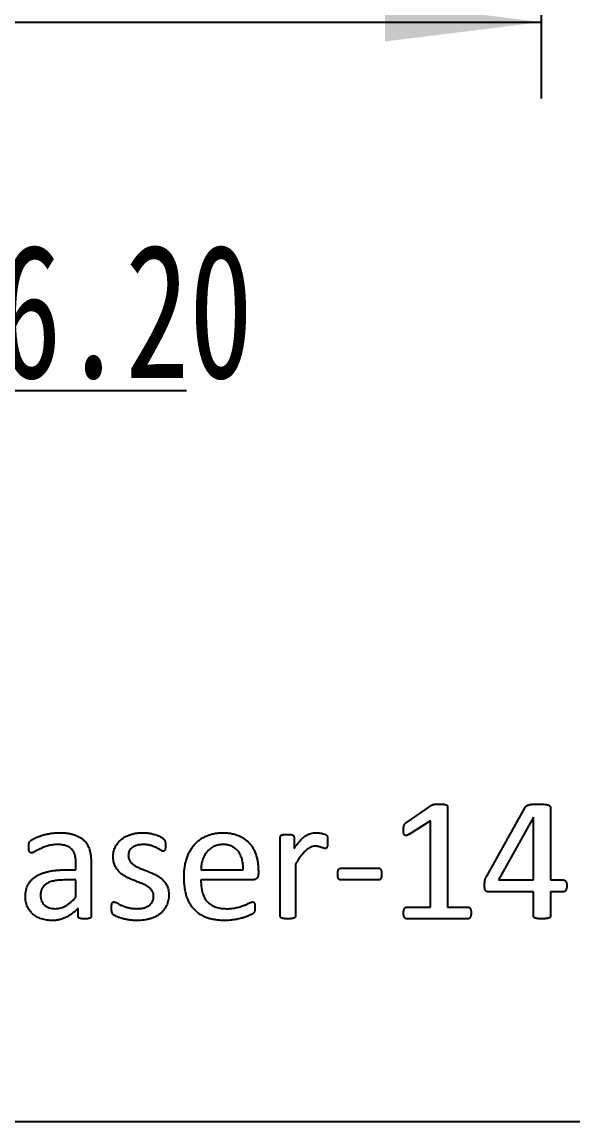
# Model space of a CAD drawing. Header units: millimetres. Extents: x 0 to 210, y 0 to 297.
# Drawn here: x 162.07 to 176.47, y 67.61 to 96.36 of the extents above; entities that cross this region are included whole.
import ezdxf

# ---------------------------------------------------------------- set-up
doc = ezdxf.new("R2010")
doc.units = ezdxf.units.MM
doc.layers.add('图纸格式', color=7, linetype='Continuous')
doc.styles.add('SLDTEXTSTYLE5', font='TXT', dxfattribs={"width": 0.7})
doc.dimstyles.new('SLDDIMSTYLE1', dxfattribs={"dimtxt": 3.5, "dimasz": 4.08, "dimexe": 0, "dimexo": 0.0625, "dimgap": 0.875, "dimtad": 2, "dimlfac": 5, "dimrnd": 1e-09, "dimzin": 12, "dimdsep": 46, "dimtxsty": 'SLDTEXTSTYLE5', "dimsah": 1, "dimcen": 0.09, "dimadec": 0, "dimazin": 3, "dimtfac": 1, "dimtmove": 0, "dimatfit": 0, "dimfxl": 0, "dimfrac": 2, "dimtolj": 1, "dimtzin": 12, "dimarcsym": 0})
doc.dimstyles.new('SLDDIMSTYLE4', dxfattribs={"dimtxt": 3.5, "dimasz": 4.08, "dimexe": 0, "dimexo": 0.0625, "dimgap": 0.875, "dimtad": 0, "dimtih": 1, "dimtoh": 1, "dimlfac": 5, "dimrnd": 1e-09, "dimzin": 4, "dimdsep": 46, "dimtxsty": 'SLDTEXTSTYLE5', "dimsah": 1, "dimcen": 0, "dimadec": 0, "dimazin": 1, "dimtfac": 1, "dimtofl": 0, "dimtmove": 0, "dimatfit": 3, "dimfxl": 0, "dimfrac": 2, "dimtolj": 1, "dimtzin": 12, "dimarcsym": 0})

# ---------------------------------------------------------------- blocks, each defined once
blk = doc.blocks.new('_D_13')
at = {"layer": '图纸格式'}
for p, q in [((175.634, 132.877), (175.634, 94.355)), ((155.634, 122.877), (155.634, 94.355)), ((155.634, 96.355), (175.634, 96.355))]:
    blk.add_line(p, q, dxfattribs=at)
for points in [[(155.634, 96.355), (159.714, 95.847), (159.714, 96.863)], [(175.634, 96.355), (171.554, 96.863), (171.554, 95.847)]]:
    blk.add_solid(points, dxfattribs=at)
at = {"layer": '图纸格式', "insert": (167.772, 100.867), "char_height": 3.5, "attachment_point": 1, "style": 'SLDTEXTSTYLE5'}
blk.add_mtext('100', dxfattribs=at)
blk = doc.blocks.new('SW_SYMBOL_HOLE_DEPTH')
at = {"layer": '图纸格式', "color": 0}
for p, q in [((0, 875), (800, 875)), ((400, 875), (400, 75)), ((100, 555), (400, 75)), ((700, 555), (400, 75))]:
    blk.add_line(p, q, dxfattribs=at)
blk = doc.blocks.new('_D_21')
at = {"layer": '图纸格式'}
for p, q in [((133.462, 100.049), (134.239, 98.627)), ((134.239, 98.627), (140.735, 86.729)), ((140.735, 86.729), (166.372, 86.729))]:
    blk.add_line(p, q, dxfattribs=at)
blk.add_solid([(134.239, 98.627), (135.748, 94.802), (136.64, 95.289)], dxfattribs=at)
at = {"layer": '图纸格式', "xscale": 0.004511737089201878, "yscale": 0.004511737089201878, "zscale": 0.004511737089201878}
blk.add_blockref('SW_SYMBOL_HOLE_DEPTH', (150.096, 81.549), dxfattribs=at)
at = {"layer": '图纸格式', "char_height": 3.5, "attachment_point": 1, "style": 'SLDTEXTSTYLE5'}
for s, insert in [('%%c', (142.322, 90.57)), ('16.20 X 56.20', (146.437, 90.555)), ('0.5', (153.994, 85.541))]:
    blk.add_mtext(s, dxfattribs=dict(at, insert=insert))

msp = doc.modelspace()

# ---------------------------------------------------------------- linework, layer by layer
at = {"color": 7, "linetype": 'Continuous', "lineweight": 25}
for p, q in [((172.10665128, 75.43112575), (172.78358142, 75.89091436)), ((173.18753363, 75.85506877), (173.18753363, 73.22869009)), ((174.21257959, 74.0365945), (175.23004282, 75.84817539)), ((175.8787101, 75.83921399), (175.8787101, 73.93457245)), ((172.74635716, 75.47869009), (172.17903179, 75.12574892)), ((172.74635716, 73.22869009), (172.74635716, 75.47869009)), ((175.4333976, 75.57450811), (174.52347113, 73.93457245)), ((175.43753363, 75.57450811), (175.4333976, 75.57450811)), ((175.43753363, 73.93457245), (175.43753363, 75.57450811)), ((168.81988657, 72.9908684), (168.81988657, 75.05474708)), ((169.17834245, 75.05474708), (169.17834245, 74.75419561)), ((163.19626525, 74.19927833), (163.48165128, 74.19927833)), ((163.48165128, 74.19927833), (163.48165128, 74.36334083)), ((163.8787101, 74.388157), (163.8787101, 72.98880039)), ((166.74635716, 74.19927833), (167.84929834, 74.19927833)), ((168.24635716, 74.17308347), (168.24635716, 74.10277097)), ((169.2169454, 74.34817539), (169.2169454, 72.9908684)), ((170.40467517, 74.24339597), (171.38491415, 74.24339597)), ((163.48165128, 73.93457245), (163.15973032, 73.93457245)), ((163.48165128, 73.49408531), (163.48165128, 73.93457245)), ((168.09952812, 73.93457245), (166.74635716, 73.93457245)), ((171.38491415, 73.93457245), (170.40467517, 73.93457245)), ((174.52347113, 73.93457245), (175.43753363, 73.93457245)), ((175.8787101, 73.93457245), (176.21855385, 73.93457245)), ((175.43753363, 73.62574892), (174.25945459, 73.62574892)), ((175.43753363, 72.99224708), (175.43753363, 73.62574892)), ((175.8787101, 73.62574892), (175.8787101, 72.99224708)), ((176.21855385, 73.62574892), (175.8787101, 73.62574892)), ((163.53473032, 72.98948972), (163.53473032, 73.19904855)), ((172.1231954, 73.22869009), (172.74635716, 73.22869009)), ((173.18753363, 73.22869009), (173.72314944, 73.22869009)), ((173.72039209, 72.91986656), (172.12526341, 72.91986656)), ((184.22367359, 67.61015093), (111.10997886, 67.61015093))]:
    msp.add_line(p, q, dxfattribs=at)
for points, knots in [([(172.78358142, 75.89091436), (172.78742053, 75.89334027), (172.79545253, 75.89841565), (172.81018269, 75.90402276), (172.82808358, 75.90846293), (172.84961168, 75.91342303), (172.87485916, 75.91797376), (172.90492449, 75.91830111), (172.9402659, 75.92038559), (172.96602061, 75.92004953), (172.98004282, 75.91986656)], [0, 0, 0, 0, 0.0676513355, 0.1415370648, 0.2338942264, 0.3429032026, 0.4714732299, 0.6156989461, 0.7907664089, 1, 1, 1, 1]), ([(172.98004282, 75.91986656), (172.9991273, 75.91963648), (173.03388491, 75.91921743), (173.08075904, 75.91555945), (173.11812752, 75.91155499), (173.14619697, 75.90407212), (173.16682898, 75.89491051), (173.17935596, 75.88248066), (173.18638032, 75.8690619), (173.18714857, 75.85974078), (173.18753363, 75.85506877)], [0, 0, 0, 0, 0.2428685794, 0.4423245156, 0.5987106719, 0.720065659, 0.8116413556, 0.8819698164, 0.9408399071, 1, 1, 1, 1]), ([(175.23004282, 75.84817539), (175.23484272, 75.85418101), (175.24512159, 75.86704193), (175.26739435, 75.88201076), (175.29571274, 75.89429898), (175.33092722, 75.90449948), (175.3737846, 75.91283342), (175.42574631, 75.91694785), (175.48690195, 75.91973747), (175.53104876, 75.9198215), (175.55472113, 75.91986656)], [0, 0, 0, 0, 0.0670113463, 0.1435034304, 0.231767735, 0.3368104222, 0.46388543, 0.6134568825, 0.7927281794, 1, 1, 1, 1]), ([(175.55472113, 75.91986656), (175.58070231, 75.91975663), (175.6292697, 75.91955113), (175.69633851, 75.91418727), (175.75241302, 75.90870776), (175.79703784, 75.9004251), (175.83219833, 75.89103733), (175.85694723, 75.87687678), (175.87577719, 75.86055078), (175.87777954, 75.84598381), (175.8787101, 75.83921399)], [0, 0, 0, 0, 0.2209360981, 0.4130024896, 0.5723222554, 0.6996148539, 0.7997917531, 0.878595507, 0.9435787473, 1, 1, 1, 1]), ([(172.04047481, 75.25120847), (172.04049171, 75.26385722), (172.04052279, 75.28712309), (172.04356935, 75.31930859), (172.04710246, 75.34622815), (172.05353221, 75.36844426), (172.06173153, 75.38709484), (172.07358615, 75.40292756), (172.08847373, 75.41774493), (172.10031376, 75.42646059), (172.10665128, 75.43112575)], [0, 0, 0, 0, 0.1879599626, 0.3457299854, 0.4805564649, 0.5908537309, 0.6886985454, 0.7816479791, 0.8831244093, 1, 1, 1, 1]), ([(162.24635716, 74.79762392), (162.24673724, 74.81577511), (162.24741377, 74.84808331), (162.25244691, 74.89307296), (162.26792155, 74.9312768), (162.29025147, 74.9583559), (162.31402746, 74.97988735), (162.33944484, 74.99558411), (162.36890041, 75.01421895), (162.41875234, 75.03802943), (162.48928886, 75.06914205), (162.58490713, 75.09988843), (162.69013189, 75.12826629), (162.80410823, 75.15042146), (162.92301801, 75.16753738), (163.00410793, 75.16909071), (163.04461084, 75.16986656)], [0, 0, 0, 0, 0.0563931712, 0.1003769527, 0.1397198296, 0.1823882609, 0.2081569167, 0.2390200086, 0.2748640689, 0.3163351025, 0.4102801003, 0.5140435354, 0.6277218741, 0.7484506847, 0.874355812, 1, 1, 1, 1]), ([(163.04461084, 75.16986656), (163.08115531, 75.16908779), (163.15160129, 75.16758657), (163.25316669, 75.15946112), (163.34587751, 75.14236926), (163.43057226, 75.12096117), (163.50701431, 75.09218675), (163.57639671, 75.0589648), (163.63783047, 75.01859194), (163.69126139, 74.97189201), (163.73809814, 74.91976543), (163.77763723, 74.86127616), (163.8100025, 74.79678264), (163.83562919, 74.72639281), (163.85429556, 74.65022089), (163.86923769, 74.56834394), (163.87714885, 74.48022539), (163.87817995, 74.41942073), (163.8787101, 74.388157)], [0, 0, 0, 0, 0.0829849862, 0.15996833, 0.2309831384, 0.2967785435, 0.3580175506, 0.4161095238, 0.4710896471, 0.5243347843, 0.5767973165, 0.6297529018, 0.6841108046, 0.7402226373, 0.7994351011, 0.8619582136, 0.929023522, 1, 1, 1, 1]), ([(164.45223951, 74.55084083), (164.45262874, 74.57110876), (164.45340296, 74.61142403), (164.46400641, 74.67109697), (164.47863546, 74.72970772), (164.50037408, 74.78647858), (164.52760268, 74.84124148), (164.56256956, 74.89212548), (164.60273547, 74.94015322), (164.64909543, 74.98446437), (164.70209557, 75.02443155), (164.7604939, 75.06105276), (164.82549343, 75.09283592), (164.8963799, 75.12052415), (164.97399103, 75.14225048), (165.05729659, 75.15922312), (165.14715159, 75.16761535), (165.20888955, 75.1690988), (165.24084245, 75.16986656)], [0, 0, 0, 0, 0.0540453228, 0.1075024178, 0.1613698505, 0.2151533665, 0.2694800235, 0.3242723609, 0.3795741191, 0.4364197911, 0.4950741581, 0.5565301599, 0.6201854163, 0.6879756766, 0.759439323, 0.8351211791, 0.9146658541, 1, 1, 1, 1]), ([(165.24084245, 75.16986656), (165.26960725, 75.16903147), (165.32736825, 75.16735457), (165.41258876, 75.15506984), (165.49373486, 75.13788232), (165.56731894, 75.1153446), (165.6322536, 75.09241327), (165.68579494, 75.06507433), (165.72868567, 75.03942615), (165.76103844, 75.01665325), (165.78320481, 74.99735928), (165.7970555, 74.98048581), (165.8047661, 74.96402587), (165.80915541, 74.94641009), (165.8135068, 74.92597173), (165.81673848, 74.90154714), (165.81987787, 74.8721479), (165.81988349, 74.85071486), (165.81988657, 74.83898421)], [0, 0, 0, 0, 0.11567817758, 0.23228698939, 0.34578408751, 0.44901913322, 0.54173675166, 0.62234719366, 0.69035530385, 0.74268590336, 0.78129942472, 0.80829646838, 0.82979656075, 0.85379437247, 0.88116857587, 0.91384967842, 0.95284851887, 1, 1, 1, 1]), ([(166.30518069, 74.01246767), (166.30577009, 74.05617476), (166.30692103, 74.14152264), (166.32186667, 74.26600504), (166.34199887, 74.38416128), (166.37362256, 74.49493138), (166.41255345, 74.59839682), (166.45973717, 74.69415716), (166.51393184, 74.78207584), (166.57649733, 74.86131225), (166.64649515, 74.93186334), (166.723264, 74.99433523), (166.80726522, 75.04772547), (166.89802673, 75.0917254), (166.99485854, 75.12739114), (167.09790312, 75.15153041), (167.20610824, 75.1674722), (167.2800755, 75.16905759), (167.31781856, 75.16986656)], [0, 0, 0, 0, 0.0754354862, 0.1473046475, 0.2162688163, 0.2822251943, 0.34590267, 0.4069527778, 0.4663052273, 0.523942804, 0.5809056873, 0.6376136647, 0.6945281484, 0.7523852457, 0.8115130734, 0.8723422395, 0.9348604508, 1, 1, 1, 1]), ([(167.31781856, 75.16986656), (167.35785972, 75.16909736), (167.43503673, 75.16761477), (167.54605027, 75.15189254), (167.64814998, 75.12797196), (167.74035505, 75.091918), (167.8246189, 75.0492029), (167.90044619, 74.99867094), (167.96914845, 74.94181013), (168.02896199, 74.87701326), (168.08242015, 74.80691065), (168.12727406, 74.7300179), (168.16559597, 74.64807167), (168.19455595, 74.5598509), (168.21804503, 74.46798095), (168.23455012, 74.37232927), (168.24424079, 74.27369916), (168.24564622, 74.20688257), (168.24635716, 74.17308347)], [0, 0, 0, 0, 0.077659023, 0.1496832512, 0.2171759299, 0.2806991553, 0.3413310647, 0.4002056352, 0.4571903021, 0.5139826947, 0.5709760858, 0.6279555174, 0.6864182245, 0.7462128576, 0.8078644908, 0.8703301056, 0.9344066321, 1, 1, 1, 1]), ([(168.81988657, 75.05474708), (168.82036693, 75.06027833), (168.82126813, 75.0706554), (168.82602538, 75.08627268), (168.83849895, 75.09915705), (168.85702938, 75.10991281), (168.88172043, 75.1188518), (168.91375392, 75.12292627), (168.95378935, 75.12570586), (168.98370936, 75.12573344), (169.00049319, 75.12574892)], [0, 0, 0, 0, 0.0772829389, 0.1449892055, 0.2219411668, 0.3194881072, 0.4417875585, 0.5841468939, 0.7667244077, 1, 1, 1, 1]), ([(169.00049319, 75.12574892), (169.01658976, 75.12573162), (169.04582444, 75.1257002), (169.0853688, 75.12280174), (169.11727989, 75.119134), (169.14130792, 75.11001413), (169.15870313, 75.0988046), (169.17047434, 75.08597684), (169.17737917, 75.07099423), (169.17801106, 75.06033651), (169.17834245, 75.05474708)], [0, 0, 0, 0, 0.2271962272, 0.4126349198, 0.5604310762, 0.678562844, 0.7721724521, 0.8503303303, 0.9215059574, 1, 1, 1, 1]), ([(169.17834245, 74.75419561), (169.19252973, 74.77445617), (169.21981774, 74.81342561), (169.2601339, 74.86901), (169.30015902, 74.91763961), (169.34951382, 74.97352273), (169.40846767, 75.03213757), (169.47917302, 75.08799056), (169.54718919, 75.12902668), (169.61566714, 75.15314934), (169.68298421, 75.16771265), (169.72813247, 75.16915313), (169.75049319, 75.16986656)], [0, 0, 0, 0, 0.1004618626, 0.1932297, 0.2787887278, 0.3561357754, 0.4960420431, 0.6157090158, 0.7215123213, 0.816872714, 0.9093019471, 1, 1, 1, 1]), ([(169.75049319, 75.16986656), (169.76129841, 75.16976597), (169.78409094, 75.16955378), (169.81996538, 75.16649554), (169.85891189, 75.16193615), (169.89914863, 75.15438056), (169.93836285, 75.1451809), (169.97311899, 75.13405584), (170.00194194, 75.12459859), (170.02152211, 75.11220678), (170.03419858, 75.10089867), (170.04161689, 75.08947851), (170.04698083, 75.07743252), (170.05008329, 75.0622045), (170.05318001, 75.04176652), (170.05371147, 75.01406068), (170.05572428, 74.97756653), (170.05537646, 74.95020339), (170.05518069, 74.93480222)], [0, 0, 0, 0, 0.0695103247, 0.1466251063, 0.2315389512, 0.321734066, 0.4099563261, 0.4904013224, 0.5568565065, 0.6040331533, 0.6385516149, 0.6652076076, 0.6910303938, 0.7229491632, 0.7647705254, 0.8239887472, 0.9009332346, 1, 1, 1, 1]), ([(172.17903179, 75.12574892), (172.16606954, 75.11929906), (172.14361781, 75.10812737), (172.11258011, 75.09637846), (172.08627094, 75.09606215), (172.06497163, 75.10772939), (172.05217841, 75.13105934), (172.04453955, 75.16247019), (172.04116683, 75.20358193), (172.04072186, 75.23420578), (172.04047481, 75.25120847)], [0, 0, 0, 0, 0.1623060313, 0.2811277607, 0.3686601833, 0.448143587, 0.5395254088, 0.6568891477, 0.8095010667, 1, 1, 1, 1]), ([(162.3228737, 74.6404548), (162.31707142, 74.64106889), (162.30573084, 74.64226913), (162.28940486, 74.64944877), (162.27657437, 74.66284034), (162.26400907, 74.67973358), (162.25585894, 74.70293574), (162.24944182, 74.73064861), (162.2475415, 74.76291231), (162.24676465, 74.78568093), (162.24635716, 74.79762392)], [0, 0, 0, 0, 0.0901816897, 0.17626040509, 0.26948588748, 0.37424635001, 0.50058309232, 0.64662355837, 0.81464099756, 1, 1, 1, 1]), ([(163.0025612, 74.86104303), (162.97957063, 74.86065019), (162.93465109, 74.85988265), (162.86893735, 74.85377265), (162.806718, 74.84276074), (162.73096759, 74.82270424), (162.64482559, 74.79341052), (162.55333975, 74.7534423), (162.47541133, 74.71411462), (162.41992663, 74.68279185), (162.38320395, 74.65971497), (162.35961966, 74.65017102), (162.3404081, 74.64190999), (162.32821655, 74.64089821), (162.3228737, 74.6404548)], [0, 0, 0, 0, 0.0952906216, 0.186181152, 0.2732482423, 0.3568766519, 0.5107924503, 0.6498672411, 0.7704149498, 0.872370113, 0.9141924531, 0.9495882467, 0.9779074446, 1, 1, 1, 1]), ([(163.48165128, 74.36334083), (163.48072144, 74.4018167), (163.47896507, 74.47449354), (163.46196986, 74.56176403), (163.44301984, 74.62402714), (163.4239551, 74.66533771), (163.40130741, 74.70277491), (163.37423522, 74.73627173), (163.34272305, 74.76513947), (163.30805897, 74.79137902), (163.26824466, 74.81235049), (163.22474471, 74.83054653), (163.17632525, 74.8441161), (163.1231504, 74.85473809), (163.06446477, 74.85969448), (163.02370672, 74.86058238), (163.0025612, 74.86104303)], [0, 0, 0, 0, 0.1442134007, 0.2724038063, 0.3321271679, 0.3880772119, 0.4426480527, 0.4959784851, 0.5490573574, 0.6026936498, 0.6586436939, 0.7174132274, 0.7793610883, 0.8470064668, 0.9206260509, 1, 1, 1, 1]), ([(165.24635716, 74.86104303), (165.21525933, 74.86006001), (165.15629093, 74.85819599), (165.07398911, 74.84249596), (165.00385858, 74.81761176), (164.94715776, 74.78275922), (164.90333443, 74.73920389), (164.87219742, 74.68837448), (164.85272487, 74.63146618), (164.85044965, 74.59166259), (164.84929834, 74.57152097)], [0, 0, 0, 0, 0.16856715156, 0.31964085167, 0.45254517281, 0.5701358717, 0.67766417698, 0.78455484248, 0.89097937039, 1, 1, 1, 1]), ([(165.75853547, 74.68457245), (165.74959328, 74.68637017), (165.72706897, 74.69089842), (165.69375952, 74.71616758), (165.64812085, 74.74409655), (165.59048293, 74.77502898), (165.52140968, 74.80600621), (165.44114071, 74.83517642), (165.34820568, 74.85816959), (165.28144213, 74.86005318), (165.24635716, 74.86104303)], [0, 0, 0, 0, 0.049290785, 0.1241575461, 0.2233517512, 0.3428905603, 0.4804481729, 0.6363849268, 0.8089163557, 1, 1, 1, 1]), ([(165.81988657, 74.83898421), (165.81982708, 74.82634159), (165.81971657, 74.802858), (165.81711711, 74.77033622), (165.81238226, 74.74305261), (165.80601542, 74.72101937), (165.79695863, 74.70384035), (165.78505093, 74.69275239), (165.77206051, 74.6858204), (165.7629754, 74.68498212), (165.75853547, 74.68457245)], [0, 0, 0, 0, 0.2080106405, 0.3863782933, 0.5362090303, 0.662984213, 0.7628872753, 0.8511646361, 0.927263575, 1, 1, 1, 1]), ([(167.31368253, 74.86104303), (167.29135356, 74.86041265), (167.24782227, 74.85918368), (167.18481635, 74.84873741), (167.12601675, 74.83132962), (167.07162731, 74.80730351), (167.02187624, 74.77694742), (166.97524762, 74.74362414), (166.93386788, 74.70446304), (166.89639932, 74.66156941), (166.86319129, 74.61441013), (166.83431466, 74.56329189), (166.80942532, 74.50829849), (166.78111234, 74.43043066), (166.75579886, 74.32709103), (166.74952613, 74.24217684), (166.74635716, 74.19927833)], [0, 0, 0, 0, 0.0688725322, 0.1342699807, 0.1964150959, 0.2576842815, 0.31715024, 0.3760085416, 0.4342053481, 0.4925057385, 0.5515261257, 0.6118608591, 0.6734206836, 0.737576197, 0.8674239144, 1, 1, 1, 1]), ([(167.84929834, 74.19927833), (167.84935595, 74.22432868), (167.84946812, 74.27310406), (167.84485412, 74.34432897), (167.83492438, 74.41151768), (167.82178648, 74.47467093), (167.80278771, 74.53346205), (167.77939727, 74.58789013), (167.75176956, 74.638499), (167.72006758, 74.68481904), (167.6842437, 74.72675968), (167.6432679, 74.76240212), (167.59867346, 74.7934743), (167.54952976, 74.81796239), (167.49642736, 74.83766807), (167.43922168, 74.85105615), (167.37782037, 74.85963574), (167.33554228, 74.86056339), (167.31368253, 74.86104303)], [0, 0, 0, 0, 0.0773780166, 0.1506622716, 0.2202321916, 0.2870646895, 0.3496975328, 0.4107496359, 0.4698388345, 0.5275299891, 0.5838912787, 0.6397180705, 0.6948500373, 0.7513586536, 0.8088529467, 0.8694577149, 0.932503531, 1, 1, 1, 1]), ([(169.72567701, 74.81692539), (169.70624172, 74.81566555), (169.66701627, 74.81312287), (169.6088048, 74.79389148), (169.55012034, 74.76107203), (169.48990722, 74.71272944), (169.42667415, 74.64793203), (169.37390793, 74.58209789), (169.3293449, 74.52066623), (169.29382327, 74.46741672), (169.25582545, 74.40956333), (169.23021311, 74.36912385), (169.2169454, 74.34817539)], [0, 0, 0, 0, 0.0809335826, 0.1633448848, 0.2529535741, 0.3600839835, 0.4840530961, 0.6297843139, 0.7114179489, 0.8004306105, 0.8966190156, 1, 1, 1, 1]), ([(169.99727628, 74.75695296), (169.9903333, 74.75763087), (169.97475492, 74.75915192), (169.9503919, 74.76763611), (169.9224237, 74.77842735), (169.89026208, 74.78818126), (169.8547266, 74.79930998), (169.81498079, 74.8074672), (169.77176776, 74.81642019), (169.74135642, 74.81675353), (169.72567701, 74.81692539)], [0, 0, 0, 0, 0.0746337228, 0.1674602908, 0.2751189128, 0.396778869, 0.5278700413, 0.6744447998, 0.8321510925, 1, 1, 1, 1]), ([(170.05518069, 74.93480222), (170.05508256, 74.91940364), (170.05490376, 74.89134705), (170.05287342, 74.85315965), (170.04983461, 74.82243167), (170.04464325, 74.7984055), (170.03698349, 74.78029443), (170.0272299, 74.76688518), (170.01346448, 74.75823968), (170.00292267, 74.75740176), (169.99727628, 74.75695296)], [0, 0, 0, 0, 0.2257333133, 0.4112915658, 0.5604717992, 0.6781381815, 0.7701496367, 0.846969611, 0.918034076, 1, 1, 1, 1]), ([(165.51106304, 73.51614414), (165.51061696, 73.53021344), (165.50974426, 73.55773817), (165.50053279, 73.59707144), (165.48601442, 73.63304044), (165.4581088, 73.6762065), (165.41200129, 73.72483306), (165.34333043, 73.77392437), (165.26364177, 73.81695877), (165.17459869, 73.8543303), (165.07978367, 73.89093992), (164.98184913, 73.92845358), (164.88402706, 73.97072525), (164.78747573, 74.01585894), (164.6975291, 74.07163136), (164.61633917, 74.13776469), (164.54730637, 74.217523), (164.50309333, 74.29536794), (164.47609674, 74.3644974), (164.46296123, 74.4225937), (164.45346128, 74.4850418), (164.45265411, 74.52851234), (164.45223951, 74.55084083)], [0, 0, 0, 0, 0.0264307386, 0.0517082189, 0.0755548677, 0.0990659928, 0.1480165776, 0.2005943851, 0.2572882693, 0.3180916823, 0.3821630387, 0.4485626736, 0.515383274, 0.5826763964, 0.6489012506, 0.7140030012, 0.7790012971, 0.8461971208, 0.8813676026, 0.9182808052, 0.9580252198, 1, 1, 1, 1]), ([(164.84929834, 74.57152097), (164.84973301, 74.55699377), (164.85057696, 74.52878801), (164.85979256, 74.48851908), (164.87454314, 74.45179707), (164.90155259, 74.4073315), (164.94870467, 74.35881311), (165.01691558, 74.30887058), (165.09686409, 74.26503854), (165.18644289, 74.22713274), (165.28149987, 74.19005478), (165.37917078, 74.15194828), (165.4773253, 74.11113205), (165.57312458, 74.06476533), (165.66483974, 74.01280813), (165.74507156, 73.94705571), (165.81355815, 73.86969739), (165.85740405, 73.79387293), (165.88390245, 73.72673195), (165.89857973, 73.67079575), (165.90658334, 73.61012985), (165.90759926, 73.56809705), (165.90812187, 73.54647502)], [0, 0, 0, 0, 0.0274294242, 0.0532564471, 0.0776240526, 0.101991658, 0.1511857175, 0.2042834606, 0.261469367, 0.3231472243, 0.3881007046, 0.4544261979, 0.5214088441, 0.589036675, 0.6556575557, 0.7201954998, 0.7842474551, 0.8500542647, 0.884589146, 0.9205278427, 0.959118838, 1, 1, 1, 1]), ([(162.15812187, 73.50856142), (162.15873954, 73.53689022), (162.15994269, 73.59207094), (162.17436176, 73.67162607), (162.19618926, 73.74567055), (162.22740941, 73.8140162), (162.2679731, 73.87596569), (162.31507353, 73.93344078), (162.37082901, 73.98446291), (162.4339971, 74.03020865), (162.50514908, 74.07022809), (162.58333056, 74.1052096), (162.66932864, 74.1340788), (162.76214438, 74.15814266), (162.86220536, 74.17623047), (162.96820833, 74.19033521), (163.08035578, 74.19754318), (163.15696445, 74.19869), (163.19626525, 74.19927833)], [0, 0, 0, 0, 0.06032764666, 0.11751018532, 0.17175277452, 0.22458104126, 0.27703318776, 0.32921928754, 0.38260564269, 0.43767590809, 0.49515774067, 0.55633861975, 0.62001063091, 0.68833175129, 0.76058622447, 0.8366622498, 0.91620654985, 1, 1, 1, 1]), ([(170.31988657, 74.09036289), (170.32007649, 74.1034785), (170.32042749, 74.12771794), (170.32472385, 74.16090431), (170.33022999, 74.1880284), (170.33917663, 74.20917408), (170.35176386, 74.22469922), (170.36688068, 74.23585481), (170.38512058, 74.24237478), (170.39795853, 74.24304521), (170.40467517, 74.24339597)], [0, 0, 0, 0, 0.1986170814, 0.3670715333, 0.5064532535, 0.6171246146, 0.7112129953, 0.805943625, 0.8984724217, 1, 1, 1, 1]), ([(171.38491415, 74.24339597), (171.39094263, 74.24326928), (171.40260077, 74.24302428), (171.41899993, 74.23711823), (171.43423493, 74.22696012), (171.44514608, 74.2095361), (171.4551599, 74.18789179), (171.4613819, 74.16045373), (171.46666394, 74.12755919), (171.46684605, 74.10349187), (171.4669454, 74.09036289)], [0, 0, 0, 0, 0.0921174355, 0.1781404643, 0.2643808148, 0.3682760036, 0.488434383, 0.6306603483, 0.7985211727, 1, 1, 1, 1]), ([(163.15973032, 73.93457245), (163.13466917, 73.93447039), (163.08631739, 73.93427349), (163.01642774, 73.92819689), (162.95143766, 73.92041964), (162.89162028, 73.90859806), (162.83663882, 73.89436457), (162.786772, 73.87643527), (162.74157902, 73.85519761), (162.70175026, 73.8301335), (162.66582718, 73.80332501), (162.63557187, 73.77302017), (162.61040734, 73.73992286), (162.58945489, 73.70499565), (162.57417132, 73.66673726), (162.56343448, 73.62621294), (162.5560405, 73.58281583), (162.5554735, 73.55294146), (162.55518069, 73.53751362)], [0, 0, 0, 0, 0.0918881421, 0.177284501, 0.2571571422, 0.3318735338, 0.4007725647, 0.4652946931, 0.525992938, 0.5835306828, 0.6376452103, 0.6900930437, 0.7399934278, 0.7898653299, 0.8390125928, 0.8905379992, 0.9434712213, 1, 1, 1, 1]), ([(167.36055753, 72.87574892), (167.31847894, 72.87675345), (167.23686796, 72.87870173), (167.11819711, 72.89149593), (167.00782471, 72.91448141), (166.90485375, 72.94486097), (166.81065124, 72.98617397), (166.72359366, 73.03504451), (166.64471972, 73.09347426), (166.57300301, 73.1598748), (166.50986134, 73.23569503), (166.45535676, 73.32066922), (166.40809174, 73.41401489), (166.37056326, 73.51688618), (166.34069764, 73.62826443), (166.3208903, 73.74881901), (166.30711506, 73.87772898), (166.30583772, 73.96670212), (166.30518069, 74.01246767)], [0, 0, 0, 0, 0.0711392015, 0.1379737369, 0.2014346852, 0.2615247512, 0.3191117718, 0.374954756, 0.42996192, 0.4846568416, 0.5398146766, 0.5962744025, 0.6549927743, 0.7163255804, 0.7810589697, 0.8496473587, 0.9226623815, 1, 1, 1, 1]), ([(166.74635716, 73.93457245), (166.74663617, 73.90651862), (166.7471791, 73.85192884), (166.75481602, 73.77216398), (166.76437451, 73.69648435), (166.77972154, 73.6252981), (166.79918856, 73.55846339), (166.82586957, 73.49711826), (166.85667143, 73.43977633), (166.89416248, 73.38806968), (166.93718053, 73.34095989), (166.98717919, 73.30074859), (167.04234058, 73.26484731), (167.10402498, 73.23500257), (167.17298006, 73.21259941), (167.24844834, 73.19601674), (167.33090758, 73.18656934), (167.38810706, 73.18525441), (167.4177726, 73.18457245)], [0, 0, 0, 0, 0.0726862798, 0.1414398026, 0.2075631469, 0.2702946731, 0.3300250936, 0.3876639343, 0.4433748831, 0.4984196083, 0.5527899469, 0.6082328076, 0.6642390714, 0.7231110496, 0.7852659374, 0.8517424272, 0.9231087297, 1, 1, 1, 1]), ([(168.24635716, 74.10277097), (168.24587429, 74.08872398), (168.24496988, 74.06241412), (168.23722047, 74.02576607), (168.22230966, 73.99602588), (168.202813, 73.97227833), (168.17871119, 73.95663638), (168.15428684, 73.94295779), (168.12717233, 73.93660395), (168.10873811, 73.93524926), (168.09952812, 73.93457245)], [0, 0, 0, 0, 0.1669474989, 0.3126907189, 0.4409304696, 0.5591222451, 0.6727782306, 0.7802622941, 0.890216001, 1, 1, 1, 1]), ([(170.40467517, 73.93457245), (170.39791707, 73.93483191), (170.38491753, 73.935331), (170.36729283, 73.94310428), (170.35128877, 73.95316318), (170.33926914, 73.96966169), (170.33021236, 73.99129819), (170.32480641, 74.01893192), (170.32038121, 74.05253942), (170.32006114, 74.07701436), (170.31988657, 74.09036289)], [0, 0, 0, 0, 0.1003212147, 0.1929726865, 0.2845960935, 0.3802654971, 0.4927705872, 0.6338511476, 0.8003040024, 1, 1, 1, 1]), ([(171.4669454, 74.09036289), (171.46677798, 74.07677819), (171.46647057, 74.05183353), (171.46197408, 74.01784047), (171.45695984, 73.98984967), (171.44431758, 73.96391738), (171.42195257, 73.93870564), (171.39726554, 73.93595076), (171.38491415, 73.93457245)], [0, 0, 0, 0, 0.2061807833, 0.3785955896, 0.5217915118, 0.6342613763, 0.8170139559, 1, 1, 1, 1]), ([(174.15812187, 73.79394745), (174.15833258, 73.80704232), (174.15873195, 73.83186086), (174.15960132, 73.86757574), (174.16340669, 73.89971941), (174.16747844, 73.92956127), (174.17655841, 73.95640141), (174.18609358, 73.98287854), (174.19922073, 74.00904532), (174.20800735, 74.02716545), (174.21257959, 74.0365945)], [0, 0, 0, 0, 0.1557946244, 0.2952754958, 0.4244427336, 0.5408043352, 0.6523153856, 0.7604259063, 0.8753343436, 1, 1, 1, 1]), ([(176.21855385, 73.93457245), (176.22484139, 73.93428444), (176.23745047, 73.93370689), (176.25480588, 73.92559936), (176.26999241, 73.91313823), (176.28306607, 73.89619043), (176.29442436, 73.87443657), (176.30130669, 73.8471218), (176.30637287, 73.8152769), (176.30664447, 73.79236529), (176.30678915, 73.78016068)], [0, 0, 0, 0, 0.0946283813, 0.1897682712, 0.283882364, 0.3905083416, 0.5120257558, 0.6531754062, 0.8152527015, 1, 1, 1, 1]), ([(174.25945459, 73.62574892), (174.25140494, 73.62594425), (174.2365052, 73.6263058), (174.21533381, 73.63070088), (174.19790735, 73.64145794), (174.1817306, 73.6563975), (174.16949065, 73.67920576), (174.16238522, 73.70991869), (174.15874958, 73.74881776), (174.15834571, 73.77785413), (174.15812187, 73.79394745)], [0, 0, 0, 0, 0.1063724096, 0.1968931419, 0.2811997673, 0.3734832385, 0.4848865246, 0.616623817, 0.7875149955, 1, 1, 1, 1]), ([(176.30678915, 73.78016068), (176.30618145, 73.75862082), (176.30508149, 73.71963307), (176.28941752, 73.675336), (176.27204747, 73.64903782), (176.25667457, 73.63548372), (176.23834135, 73.62729624), (176.22530037, 73.62627647), (176.21855385, 73.62574892)], [0, 0, 0, 0, 0.3261094353, 0.5902673353, 0.7007462775, 0.8023028095, 0.8977248987, 1, 1, 1, 1]), ([(162.87779098, 72.87574892), (162.8511113, 72.87623995), (162.79876843, 72.87720331), (162.72232673, 72.88587755), (162.64960117, 72.89854677), (162.58139658, 72.91727883), (162.51730221, 72.94061025), (162.45834176, 72.96955971), (162.40388818, 73.00276808), (162.35468782, 73.04094755), (162.31021674, 73.08368782), (162.27165004, 73.13174214), (162.23752551, 73.18382743), (162.20855003, 73.24030055), (162.18542308, 73.30148175), (162.17011836, 73.36710673), (162.16008862, 73.43656388), (162.15878822, 73.48416819), (162.15812187, 73.50856142)], [0, 0, 0, 0, 0.0738946767, 0.1449739955, 0.2129072946, 0.2782370905, 0.3406802187, 0.4016121373, 0.4599198932, 0.517097533, 0.5738268255, 0.6304022974, 0.6874379866, 0.7460922792, 0.8059267193, 0.8681552769, 0.9324406293, 1, 1, 1, 1]), ([(162.55518069, 73.53751362), (162.55617781, 73.51186103), (162.55809612, 73.46250939), (162.57830522, 73.3926747), (162.61004234, 73.33071994), (162.65531449, 73.27817456), (162.71166982, 73.2354156), (162.77955232, 73.20600957), (162.85684649, 73.18773872), (162.91168659, 73.18566355), (162.94052076, 73.18457245)], [0, 0, 0, 0, 0.1299336864, 0.2499723987, 0.3658272847, 0.4808626479, 0.5991708069, 0.7219010532, 0.8537793557, 1, 1, 1, 1]), ([(162.94052076, 73.18457245), (162.96495354, 73.18546717), (163.01333805, 73.18723902), (163.08402922, 73.20237621), (163.15199284, 73.22601975), (163.21779478, 73.25977099), (163.28218348, 73.30460981), (163.34857602, 73.35748768), (163.41554888, 73.42169051), (163.45895783, 73.46923164), (163.48165128, 73.49408531)], [0, 0, 0, 0, 0.1137080733, 0.2251773794, 0.3351982988, 0.4481734977, 0.5684098468, 0.700136955, 0.8432368275, 1, 1, 1, 1]), ([(164.40812187, 73.20525259), (164.40839671, 73.21858747), (164.40890011, 73.24301122), (164.41216903, 73.27670119), (164.41766214, 73.30386198), (164.42369885, 73.32554902), (164.4315145, 73.34231343), (164.44350696, 73.3534579), (164.45784344, 73.35996306), (164.46825666, 73.36067639), (164.473609, 73.36104303)], [0, 0, 0, 0, 0.2138276117, 0.3916401936, 0.5419386101, 0.657340321, 0.7529243375, 0.8337315791, 0.9145388207, 1, 1, 1, 1]), ([(164.473609, 73.36104303), (164.48434294, 73.35923468), (164.51098777, 73.35474581), (164.55303582, 73.33063995), (164.6078741, 73.30250291), (164.67527311, 73.2704536), (164.7553314, 73.23881394), (164.84873718, 73.20923789), (164.95728357, 73.18770179), (165.03507411, 73.18565281), (165.07609062, 73.18457245)], [0, 0, 0, 0, 0.0511320148, 0.1269248085, 0.2260308544, 0.3436212452, 0.4791652226, 0.6327342247, 0.8063523174, 1, 1, 1, 1]), ([(165.07609062, 73.18457245), (165.10717291, 73.18564666), (165.16652129, 73.18769776), (165.25091438, 73.20266838), (165.32542936, 73.22810658), (165.39037296, 73.26303517), (165.44345348, 73.3098151), (165.48251226, 73.36858129), (165.50778219, 73.43860841), (165.50993519, 73.48948981), (165.51106304, 73.51614414)], [0, 0, 0, 0, 0.1508560855, 0.2880439026, 0.4143365269, 0.5316758458, 0.6438594345, 0.754000149, 0.8711324967, 1, 1, 1, 1]), ([(165.90812187, 73.54647502), (165.90762692, 73.52045565), (165.90665789, 73.46951383), (165.89416116, 73.39544182), (165.87607603, 73.32540744), (165.84959093, 73.26021193), (165.81626432, 73.19998927), (165.77680134, 73.14418699), (165.73018108, 73.09382061), (165.67777744, 73.048159), (165.61936282, 73.00839214), (165.55626996, 72.97254994), (165.48706218, 72.94351711), (165.41321232, 72.91843489), (165.33473058, 72.89944936), (165.25226697, 72.88567187), (165.16588001, 72.87725028), (165.10690026, 72.87625645), (165.07677995, 72.87574892)], [0, 0, 0, 0, 0.0647248321, 0.1267209951, 0.1865453247, 0.2445635335, 0.3014216315, 0.3576310267, 0.4143305325, 0.4719295863, 0.5303415248, 0.590034348, 0.6523229537, 0.7169237214, 0.7840963538, 0.8531463025, 0.9250034273, 1, 1, 1, 1]), ([(167.4177726, 73.18457245), (167.44168588, 73.18467432), (167.48797447, 73.18487153), (167.55532608, 73.19103279), (167.61871857, 73.19873409), (167.69556704, 73.21435144), (167.78180039, 73.23771652), (167.87304126, 73.27023431), (167.948772, 73.30297743), (168.01016134, 73.33055042), (168.05610324, 73.3546601), (168.08467373, 73.35922167), (168.09608142, 73.36104303)], [0, 0, 0, 0, 0.1013556813, 0.1961927748, 0.286596348, 0.3720157256, 0.5284931605, 0.6650230693, 0.7824769239, 0.8779575631, 0.9512705721, 1, 1, 1, 1]), ([(168.09608142, 73.36104303), (168.10145918, 73.36072715), (168.11171135, 73.36012494), (168.12539393, 73.35320372), (168.13730692, 73.3432669), (168.14530841, 73.3276796), (168.1515816, 73.30768574), (168.15511546, 73.28185883), (168.15807791, 73.24990067), (168.1581063, 73.22640387), (168.15812187, 73.21352465)], [0, 0, 0, 0, 0.089644472, 0.17089824, 0.2530660275, 0.3465442205, 0.4602127991, 0.6050801564, 0.7835340285, 1, 1, 1, 1]), ([(163.53473032, 73.19904855), (163.51190243, 73.17544503), (163.46662574, 73.12862997), (163.39254849, 73.06588961), (163.31441018, 73.01044142), (163.23259501, 72.96296064), (163.14797409, 72.92379877), (163.06023704, 72.89607925), (162.96992091, 72.87884714), (162.90865745, 72.87678692), (162.87779098, 72.87574892)], [0, 0, 0, 0, 0.1306715137, 0.2591729828, 0.3858343813, 0.5116770934, 0.6353157816, 0.7562545575, 0.8771933333, 1, 1, 1, 1]), ([(165.07677995, 72.87574892), (165.03998406, 72.87656019), (164.96781044, 72.87815146), (164.86343601, 72.88998255), (164.76712898, 72.90808002), (164.68053353, 72.92932032), (164.60603417, 72.95535436), (164.54304353, 72.97976073), (164.49490348, 73.00531299), (164.45741008, 73.0278098), (164.43243282, 73.05738287), (164.41734422, 73.09602115), (164.4090566, 73.14629802), (164.40845764, 73.18407508), (164.40812187, 73.20525259)], [0, 0, 0, 0, 0.1323967636, 0.2596908081, 0.3774360534, 0.4849328667, 0.5801160394, 0.6613459349, 0.727549481, 0.7763995241, 0.8174789925, 0.8641676508, 0.9238534618, 1, 1, 1, 1]), ([(168.15812187, 73.21352465), (168.15805356, 73.20432396), (168.1579253, 73.18704568), (168.15535167, 73.16297562), (168.15374491, 73.14171074), (168.15021007, 73.12303194), (168.14562651, 73.10620657), (168.13844012, 73.09100127), (168.12847651, 73.07742754), (168.11844188, 73.06541439), (168.10566229, 73.05577553), (168.0898059, 73.04580983), (168.06731425, 73.03414633), (168.02725408, 73.01174688), (167.96270213, 72.98527531), (167.87171696, 72.95374521), (167.76325293, 72.92445788), (167.64009803, 72.89861944), (167.5040841, 72.87879797), (167.40934692, 72.87678539), (167.36055753, 72.87574892)], [0, 0, 0, 0, 0.029101049, 0.054649852, 0.0765776449, 0.0965485915, 0.114731066, 0.1316476088, 0.1494032396, 0.1679457981, 0.1808949883, 0.1998606253, 0.2271997156, 0.2610406174, 0.3450806361, 0.4474335948, 0.5658248231, 0.7003358151, 0.8456737373, 1, 1, 1, 1]), ([(172.04047481, 73.07221031), (172.04091545, 73.08463822), (172.04173518, 73.10775825), (172.04650713, 73.13990119), (172.05380321, 73.1668634), (172.06371045, 73.18884449), (172.07494909, 73.20662392), (172.08957026, 73.21880202), (172.10564413, 73.22698616), (172.11735859, 73.22812344), (172.1231954, 73.22869009)], [0, 0, 0, 0, 0.1914835315, 0.3562229178, 0.4996909263, 0.6201210612, 0.7271599499, 0.8200946933, 0.9103608957, 1, 1, 1, 1]), ([(172.12526341, 72.91986656), (172.11995456, 72.92034786), (172.10928774, 72.92131489), (172.09320774, 72.92671785), (172.07962632, 72.93882127), (172.06589562, 72.95399382), (172.05530473, 72.97546178), (172.04588623, 73.00189052), (172.04186223, 73.03511329), (172.04096463, 73.05911341), (172.04047481, 73.07221031)], [0, 0, 0, 0, 0.0828253304, 0.1664168688, 0.2578753444, 0.361676071, 0.4830850917, 0.6264983234, 0.7961796332, 1, 1, 1, 1]), ([(173.80518069, 73.07221031), (173.80481679, 73.05908917), (173.80414894, 73.03500839), (173.79868765, 73.0020979), (173.79041328, 72.975488), (173.78036684, 72.95415819), (173.76738251, 72.93836012), (173.75319396, 72.92692428), (173.73686665, 72.92119651), (173.72594308, 72.92031468), (173.72039209, 72.91986656)], [0, 0, 0, 0, 0.20344057369, 0.37336732311, 0.51539967579, 0.63494656871, 0.73626016049, 0.83035773323, 0.91379350955, 1, 1, 1, 1]), ([(173.72314944, 73.22869009), (173.7289894, 73.22811001), (173.74091909, 73.22692504), (173.75742411, 73.21857714), (173.77349045, 73.20732936), (173.78390539, 73.18867822), (173.79326111, 73.16683808), (173.79959348, 73.1397806), (173.80483432, 73.10779491), (173.80505963, 73.08464783), (173.80518069, 73.07221031)], [0, 0, 0, 0, 0.089258767, 0.1823348841, 0.2803541883, 0.3849971018, 0.5035087642, 0.6454515668, 0.8094919665, 1, 1, 1, 1]), ([(163.70706488, 72.91986656), (163.68800589, 72.92035378), (163.65417283, 72.92121868), (163.60898957, 72.92491243), (163.57597075, 72.93405945), (163.55074297, 72.94493017), (163.53655203, 72.96567724), (163.53536056, 72.98125158), (163.53473032, 72.98948972)], [0, 0, 0, 0, 0.2772453669, 0.4921594968, 0.6549423391, 0.7759004695, 0.8814612767, 1, 1, 1, 1]), ([(163.8787101, 72.98880039), (163.87798878, 72.98042399), (163.87660763, 72.96438544), (163.85941933, 72.94530613), (163.83477019, 72.93432298), (163.80281063, 72.92497407), (163.7590666, 72.92109092), (163.72613185, 72.92031549), (163.70706488, 72.91986656)], [0, 0, 0, 0, 0.1206805192, 0.2310708561, 0.3565804906, 0.514949707, 0.719189042, 1, 1, 1, 1]), ([(169.01703731, 72.91986656), (168.99935365, 72.9202839), (168.96717729, 72.92104326), (168.92321085, 72.92264929), (168.88834022, 72.92946648), (168.86074263, 72.9361465), (168.84083967, 72.94632569), (168.82734411, 72.95893356), (168.82102677, 72.97449645), (168.82027379, 72.98530845), (168.81988657, 72.9908684)], [0, 0, 0, 0, 0.2303970038, 0.4192195353, 0.5711810645, 0.6923876535, 0.7874011359, 0.859313501, 0.9276534899, 1, 1, 1, 1]), ([(169.2169454, 72.9908684), (169.21675425, 72.98499684), (169.21638984, 72.97380262), (169.20760307, 72.95893531), (169.19409393, 72.94647521), (169.17438962, 72.93639796), (169.14742712, 72.92919972), (169.11290975, 72.92271907), (169.06828342, 72.92098467), (169.03541273, 72.92026748), (169.01703731, 72.91986656)], [0, 0, 0, 0, 0.0746975081, 0.1424118008, 0.2158617876, 0.3100956665, 0.4246086208, 0.575323277, 0.7625964841, 1, 1, 1, 1]), ([(175.65398584, 72.91986656), (175.63468837, 72.9201822), (175.59950235, 72.92075773), (175.5514622, 72.92350017), (175.51318691, 72.93020817), (175.48289124, 72.9365303), (175.46145654, 72.9473731), (175.445806, 72.95904794), (175.43845232, 72.97528612), (175.43784785, 72.98644598), (175.43753363, 72.99224708)], [0, 0, 0, 0, 0.2323991754, 0.4237448192, 0.5778910671, 0.70065346, 0.7934236601, 0.8660245332, 0.9303570978, 1, 1, 1, 1]), ([(175.8787101, 72.99224708), (175.8782254, 72.98639364), (175.87727766, 72.97494831), (175.8681105, 72.95918801), (175.85191678, 72.94716846), (175.82928311, 72.93675887), (175.79826593, 72.93015674), (175.75924649, 72.92353239), (175.71008304, 72.92072213), (175.67397462, 72.92017142), (175.65398584, 72.91986656)], [0, 0, 0, 0, 0.0682170516, 0.1333861726, 0.2061851637, 0.301408885, 0.4236116623, 0.5764349227, 0.7655242635, 1, 1, 1, 1])]:
    msp.add_open_spline(points, degree=3, knots=knots, dxfattribs=at)

# ---------------------------------------------------------------- dimensions: what is measured, and where the dimension line sits
at = {"layer": '图纸格式'}
dim = msp.add_linear_dim(base=(175.63400985, 96.35547163), p1=(155.63400985, 122.87712424), p2=(175.63400985, 132.87712424), dimstyle='SLDDIMSTYLE1', dxfattribs=at)
dim.commit()
dim.dimension.update_dxf_attribs({"geometry": '_D_13', "text_midpoint": (170.07579708, 96.35547163), "dimtype": 160})
dim = msp.add_radius_dim(center=(133.46247457, 100.04865952), mpoint=(134.23878342, 98.62677888), text='%%c<> X 56.20\\P{\\fGDT;x}0.5\\P', dimstyle='SLDDIMSTYLE4', override={"dimpost": '<>'}, dxfattribs=at)
dim.commit()
dim.dimension.update_dxf_attribs({"geometry": '_D_21', "text_midpoint": (154.34706064, 86.04342861), "dimtype": 164})

doc.saveas('drawing.dxf')
